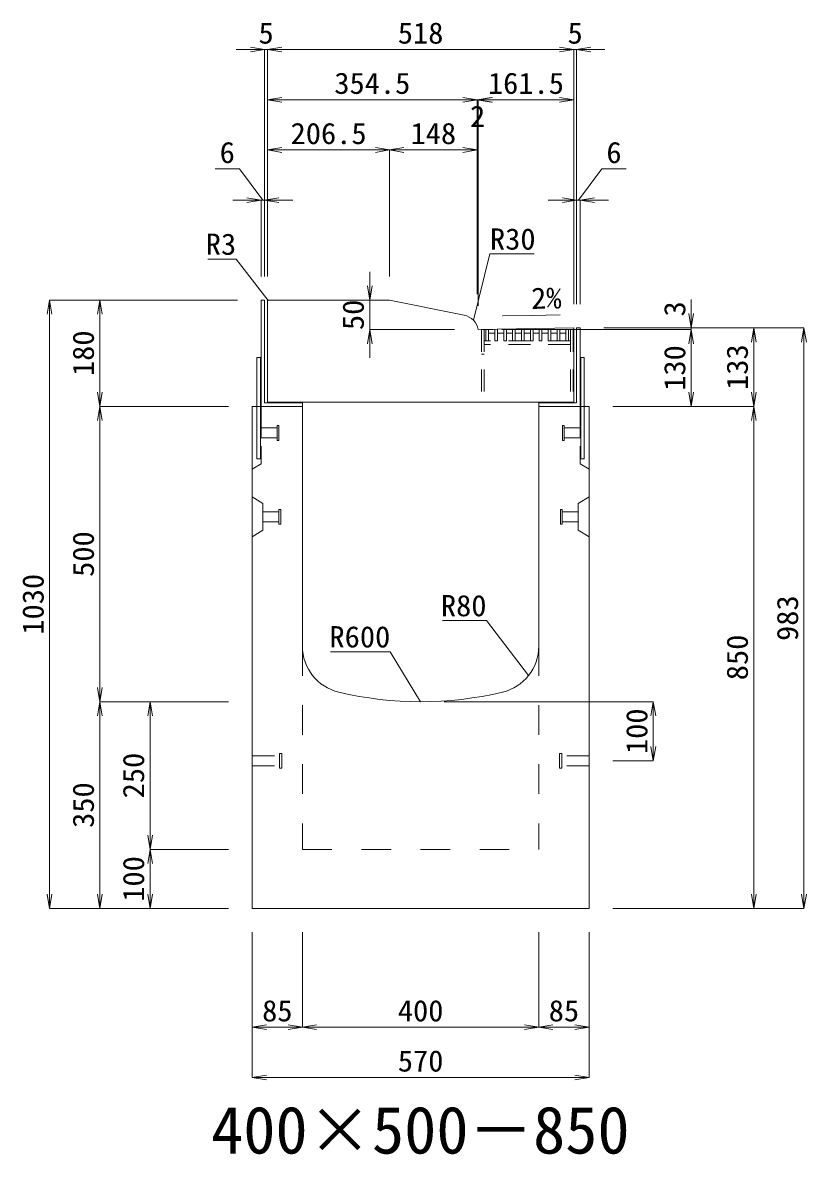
# Model space of a CAD drawing. Units: millimetres at full size. Extents: x -1809 to 57027, y -20349 to 17321.
# Drawn here: x 33395 to 34721, y -10412 to -8496 of the extents above; entities that cross this region are included whole.
import ezdxf
from ezdxf.enums import TextEntityAlignment as Align

# ---------------------------------------------------------------- set-up
doc = ezdxf.new("R2010")
doc.units = ezdxf.units.MM
doc.header["$LTSCALE"] = 50
for name, pattern in [('USER1', [2, 1, -1]), ('USER2', [1.35, 0.75, -0.6]), ('USER3', [1.35, 0.75, -0.6])]:
    doc.linetypes.add(name, pattern=pattern)
for name, color, linetype, lineweight in [('インサート', 3, 'USER2', 9), ('受枠', 3, 'Continuous', 5), ('寸法線', 7, 'Continuous', 13), ('引出線', 4, 'Continuous', 13), ('本体', 2, 'Continuous', 13), ('ｸﾞﾚｰﾁﾝｸﾞ', 7, 'USER3', 9)]:
    doc.layers.add(name, color=color, linetype=linetype, lineweight=lineweight)
doc.layers.add('文字', color=7, linetype='Continuous')
doc.styles.add('ＭＳ 明朝', font='')
doc.styles.get('ＭＳ 明朝').set_extended_font_data('MS Mincho')

# ---------------------------------------------------------------- blocks, each defined once
blk = doc.blocks.new('open_arrow')
at = {"color": 0, "linetype": 'Continuous', "lineweight": -2}
blk.add_lwpolyline([(7.5, 1.25), (0, 0), (7.5, -1.25)], dxfattribs=at)

msp = doc.modelspace()

# ---------------------------------------------------------------- linework, layer by layer
at = {"layer": 'インサート'}
for p, q in [((33798.24, -9182.55), (33825.24, -9182.55)), ((33798.24, -9182.55), (33798.24, -9199.55)), ((33828.24, -9178.55), (33825.24, -9178.55)), ((33825.24, -9178.55), (33825.24, -9203.55)), ((33828.24, -9203.55), (33828.24, -9178.55)), ((34308.24, -9178.55), (34311.24, -9178.55)), ((34308.24, -9203.55), (34308.24, -9178.55)), ((34311.24, -9178.55), (34311.24, -9203.55)), ((34338.24, -9182.55), (34311.24, -9182.55)), ((34338.24, -9182.55), (34338.24, -9199.55)), ((33798.24, -9199.55), (33825.24, -9199.55)), ((33825.24, -9203.55), (33828.24, -9203.55)), ((34311.24, -9203.55), (34308.24, -9203.55)), ((34338.24, -9199.55), (34311.24, -9199.55)), ((33801.44, -9324.55), (33828.44, -9324.55)), ((33801.44, -9324.55), (33801.44, -9341.55)), ((33831.44, -9320.55), (33828.44, -9320.55)), ((33828.44, -9320.55), (33828.44, -9345.55)), ((33831.44, -9345.55), (33831.44, -9320.55)), ((34305.04, -9320.55), (34308.04, -9320.55)), ((34305.04, -9345.55), (34305.04, -9320.55)), ((34308.04, -9320.55), (34308.04, -9345.55)), ((34335.04, -9324.55), (34308.04, -9324.55)), ((34335.04, -9324.55), (34335.04, -9341.55)), ((33801.44, -9341.55), (33828.44, -9341.55)), ((33828.44, -9345.55), (33831.44, -9345.55)), ((34308.04, -9345.55), (34305.04, -9345.55)), ((34335.04, -9341.55), (34308.04, -9341.55)), ((33783.24, -9737.55), (33829.24, -9737.55)), ((33783.24, -9754.55), (33783.24, -9737.55)), ((33829.24, -9758.55), (33829.24, -9733.55)), ((33829.24, -9733.55), (33833.24, -9733.55)), ((33833.24, -9758.55), (33833.24, -9733.55)), ((34303.24, -9733.55), (34307.24, -9733.55)), ((34303.24, -9733.55), (34303.24, -9758.55)), ((34307.24, -9733.55), (34307.24, -9758.55)), ((34353.24, -9737.55), (34307.24, -9737.55)), ((34353.24, -9737.55), (34353.24, -9754.55)), ((33783.24, -9754.55), (33829.24, -9754.55)), ((33833.24, -9758.55), (33829.24, -9758.55)), ((34307.24, -9758.55), (34303.24, -9758.55)), ((34353.24, -9754.55), (34307.24, -9754.55))]:
    msp.add_line(p, q, dxfattribs=at)
at = {"layer": '受枠'}
for p, q in [((33804.24, -8966.05), (33798.24, -8966.05)), ((33798.24, -9146.05), (33798.24, -8966.05)), ((33804.24, -9140.05), (33804.24, -8966.05)), ((34332.24, -9140.05), (34332.24, -9013.05)), ((34332.24, -9013.05), (34338.24, -9013.05)), ((34338.24, -9146.05), (34338.24, -9013.05)), ((33791.24, -9063.05), (33791.24, -9235.05)), ((33797.24, -9063.05), (33791.24, -9063.05)), ((33797.24, -9063.05), (33797.24, -9235.05)), ((34339.24, -9063.05), (34339.24, -9235.05)), ((34339.24, -9063.05), (34345.24, -9063.05)), ((34345.24, -9063.05), (34345.24, -9235.05)), ((33868.24, -9146.05), (33798.24, -9146.05)), ((33868.24, -9140.05), (33804.24, -9140.05)), ((33868.24, -9146.05), (33868.24, -9140.05)), ((34268.24, -9146.05), (34268.24, -9140.05)), ((34268.24, -9140.05), (34332.24, -9140.05)), ((34338.24, -9146.05), (34268.24, -9146.05)), ((33791.24, -9235.05), (33797.24, -9235.05)), ((34345.24, -9235.05), (34339.24, -9235.05))]:
    msp.add_line(p, q, dxfattribs=at)
at = {"layer": '寸法線'}
for p, q in [((33857.24, -8541.93), (33756.24, -8541.93)), ((33804.24, -8926.03), (33804.24, -8541.93)), ((34327.24, -8541.93), (33809.24, -8541.93)), ((33809.24, -8926.03), (33809.24, -8541.93)), ((33809.24, -8926.03), (33809.24, -8541.93)), ((34279.24, -8541.93), (34380.24, -8541.93)), ((34327.24, -8973.23), (34327.24, -8541.93)), ((34327.24, -8973.23), (34327.24, -8541.93)), ((34332.24, -8973.03), (34332.24, -8541.93)), ((34211.74, -8626.93), (33809.24, -8626.93)), ((33809.24, -8926.03), (33809.24, -8626.93)), ((34213.67, -8626.93), (34115.74, -8626.93)), ((34163.74, -8956.03), (34163.74, -8626.93)), ((34327.24, -8626.93), (34165.67, -8626.93)), ((34165.67, -8976.03), (34165.67, -8626.93)), ((34327.24, -8973.23), (34327.24, -8626.93)), ((33809.24, -8711.93), (34015.74, -8711.93)), ((33809.24, -8926.03), (33809.24, -8711.93)), ((34015.74, -8926.03), (34015.74, -8711.93)), ((34015.74, -8711.93), (34163.74, -8711.93)), ((34015.74, -8926.03), (34015.74, -8711.93)), ((34163.74, -8956.03), (34163.74, -8711.93)), ((34163.74, -8956.03), (34163.74, -8717.95)), ((34165.67, -8976.03), (34165.67, -8717.95)), ((33761.62, -8744.13), (33720.39, -8744.13)), ((33801.24, -8796.93), (33761.62, -8744.13)), ((34335.24, -8796.93), (34374.86, -8744.13)), ((34374.86, -8744.13), (34416.09, -8744.13)), ((33852.24, -8796.93), (33750.24, -8796.93)), ((33798.24, -8926.03), (33798.24, -8796.93)), ((33804.24, -8926.03), (33804.24, -8796.93)), ((34284.24, -8796.93), (34386.24, -8796.93)), ((34332.24, -8973.03), (34332.24, -8796.93)), ((34338.24, -8973.03), (34338.24, -8796.93)), ((33982.08, -9064.11), (33982.08, -8918.05)), ((33440.3, -9996.05), (33440.3, -8966.05)), ((33758.22, -8966.05), (33440.3, -8966.05)), ((33525.3, -8966.05), (33525.3, -9146.05)), ((33758.22, -8966.05), (33525.3, -8966.05)), ((33982.08, -8966.05), (33975.72, -8966.05)), ((34526.18, -9064.05), (34526.18, -8965.05)), ((34125.66, -9016.11), (33982.08, -9016.11)), ((34205.69, -9016.05), (34526.18, -9016.05)), ((34205.69, -9016.05), (34526.18, -9016.05)), ((34378.26, -9013.05), (34632.02, -9013.05)), ((34378.26, -9013.05), (34717.02, -9013.05)), ((34378.26, -9013.05), (34526.18, -9013.05)), ((34526.18, -9146.05), (34526.18, -9016.05)), ((34632.02, -9013.05), (34632.02, -9146.05)), ((34717.02, -9013.05), (34717.02, -9996.05)), ((33743.22, -9146.05), (33525.3, -9146.05)), ((33525.3, -9146.05), (33525.3, -9646.05)), ((33743.22, -9146.05), (33525.3, -9146.05)), ((34393.26, -9146.05), (34632.02, -9146.05)), ((34393.26, -9146.05), (34632.02, -9146.05)), ((34393.26, -9146.05), (34526.18, -9146.05)), ((34632.02, -9146.05), (34632.02, -9996.05)), ((33743.22, -9646.05), (33525.3, -9646.05)), ((33525.3, -9996.05), (33525.3, -9646.05)), ((33743.22, -9646.05), (33525.3, -9646.05)), ((33610.3, -9646.05), (33610.3, -9896.05)), ((33743.22, -9646.05), (33610.3, -9646.05)), ((34108.26, -9646.05), (34462.02, -9646.05)), ((34462.02, -9646.05), (34462.02, -9746.05)), ((34393.26, -9746.05), (34462.02, -9746.05)), ((33743.22, -9896.05), (33610.3, -9896.05)), ((33610.3, -9896.05), (33610.3, -9996.05)), ((33743.22, -9896.05), (33610.3, -9896.05)), ((33743.22, -9996.05), (33440.3, -9996.05)), ((33743.22, -9996.05), (33525.3, -9996.05)), ((33743.22, -9996.05), (33610.3, -9996.05)), ((34393.26, -9996.05), (34632.02, -9996.05)), ((34393.26, -9996.05), (34717.02, -9996.05)), ((33783.24, -10036.07), (33783.24, -10197.21)), ((33783.24, -10036.07), (33783.24, -10282.21)), ((33868.24, -10036.07), (33868.24, -10197.21)), ((33868.24, -10036.07), (33868.24, -10197.21)), ((34268.24, -10036.07), (34268.24, -10197.21)), ((34268.24, -10036.07), (34268.24, -10197.21)), ((34353.24, -10036.07), (34353.24, -10197.21)), ((34353.24, -10036.07), (34353.24, -10282.21)), ((33783.24, -10197.21), (33868.24, -10197.21)), ((33868.24, -10197.21), (34268.24, -10197.21)), ((34268.24, -10197.21), (34353.24, -10197.21)), ((33783.24, -10282.21), (34353.24, -10282.21))]:
    msp.add_line(p, q, dxfattribs=at)
at = {"layer": '引出線'}
for points in [[(34157.65, -9000.19), (34185.55, -8887.86), (34260.23, -8887.86)], [(33810.12, -8966.93), (33756.07, -8896.57), (33708.34, -8896.57)], [(34207, -8992.9), (34255.74, -8991.93), (34304.49, -8990.95)], [(34251, -9601.63), (34179.74, -9508.52), (34105.07, -9508.52)], [(34068.24, -9646.05), (34016.88, -9561.3), (33915.87, -9561.3)]]:
    msp.add_lwpolyline(points, dxfattribs=at)
at = {"layer": '本体', "lineweight": 20}
for p, q in [((33809.24, -8966.05), (33809.24, -9139.05)), ((34015.74, -8966.05), (33809.24, -8966.05)), ((34142.05, -8991.66), (34015.74, -8966.05)), ((34165.67, -9016.05), (34327.24, -9013.25)), ((34327.24, -9139.05), (34327.24, -9013.25)), ((34327.24, -9139.05), (33809.24, -9139.05))]:
    msp.add_line(p, q, dxfattribs=at)
at = {"layer": '本体'}
for p, q in [((33783.24, -9146.05), (33783.24, -9996.05)), ((33868.24, -9146.05), (33783.24, -9146.05)), ((33868.24, -9146.05), (33868.24, -9552.02)), ((34268.24, -9552.02), (34268.24, -9146.05)), ((34353.24, -9146.05), (34268.24, -9146.05)), ((34353.24, -9996.05), (34353.24, -9146.05)), ((33783.24, -9996.05), (34353.24, -9996.05))]:
    msp.add_line(p, q, dxfattribs=at)
at = {"layer": '本体', "linetype": 'USER2', "lineweight": 9}
for p, q in [((33798.24, -9146.05), (33798.24, -9243.05)), ((34338.24, -9146.05), (34338.24, -9243.05)), ((33798.24, -9243.05), (33783.24, -9252.55)), ((34338.24, -9243.05), (34353.24, -9252.55))]:
    msp.add_line(p, q, dxfattribs=at)
at = {"layer": '本体', "lineweight": 9}
for p, q in [((33783.24, -9299.05), (33801.44, -9310.55)), ((33801.44, -9310.55), (33801.44, -9355.55)), ((34353.24, -9299.05), (34335.04, -9310.55)), ((34335.04, -9310.55), (34335.04, -9355.55)), ((33783.24, -9367.05), (33801.44, -9355.55)), ((34353.24, -9367.05), (34335.04, -9355.55))]:
    msp.add_line(p, q, dxfattribs=at)
at = {"layer": '本体', "linetype": 'USER1', "lineweight": 15}
for p, q in [((33868.24, -9552.02), (33868.24, -9896.05)), ((34268.24, -9552.02), (34268.24, -9896.05)), ((33868.24, -9896.05), (34268.24, -9896.05))]:
    msp.add_line(p, q, dxfattribs=at)
at = {"layer": '本体', "lineweight": 20}
for centre, radius, start, end in [((33812.24, -8969.05), 3, 90, 180), ((34136.09, -9021.06), 30, 9.60388, 78.54131)]:
    msp.add_arc(centre, radius, start, end, dxfattribs=at)
at = {"layer": '本体'}
for centre, radius, start, end in [((33948.24, -9552.02), 80, 180, 256.65764), ((34188.24, -9552.02), 80, 283.34236, 0), ((34068.24, -9046.05), 600, 256.65764, 283.34236)]:
    msp.add_arc(centre, radius, start, end, dxfattribs=at)
at = {"layer": 'ｸﾞﾚｰﾁﾝｸﾞ'}
for p, q in [((34171.24, -9016.05), (34171.24, -9139.05)), ((34326.24, -9016.05), (34171.24, -9016.05)), ((34175.74, -9016.05), (34175.74, -9139.05)), ((34178.74, -9035.05), (34178.74, -9016.05)), ((34183.2, -9022.05), (34193.8, -9022.05)), ((34183.24, -9035.05), (34183.24, -9016.05)), ((34193.8, -9035.05), (34193.8, -9016.05)), ((34198.25, -9022.05), (34208.85, -9022.05)), ((34198.3, -9035.05), (34198.3, -9016.05)), ((34208.85, -9035.05), (34208.85, -9016.05)), ((34213.31, -9022.05), (34223.91, -9022.05)), ((34213.35, -9035.05), (34213.35, -9016.05)), ((34223.91, -9035.05), (34223.91, -9016.05)), ((34228.36, -9022.05), (34238.96, -9022.05)), ((34228.41, -9035.05), (34228.41, -9016.05)), ((34238.96, -9035.05), (34238.96, -9016.05)), ((34243.42, -9022.05), (34254.02, -9022.05)), ((34243.46, -9035.05), (34243.46, -9016.05)), ((34254.02, -9035.05), (34254.02, -9016.05)), ((34258.47, -9022.05), (34269.07, -9022.05)), ((34258.52, -9035.05), (34258.52, -9016.05)), ((34269.07, -9035.05), (34269.07, -9016.05)), ((34273.53, -9022.05), (34284.13, -9022.05)), ((34273.57, -9035.05), (34273.57, -9016.05)), ((34284.13, -9035.05), (34284.13, -9016.05)), ((34288.59, -9022.05), (34299.19, -9022.05)), ((34288.63, -9035.05), (34288.63, -9016.05)), ((34299.19, -9035.05), (34299.19, -9016.05)), ((34303.69, -9035.05), (34303.69, -9016.05)), ((34303.69, -9022.05), (34314.24, -9022.05)), ((34314.24, -9035.05), (34314.24, -9016.05)), ((34318.74, -9035.05), (34318.74, -9016.05)), ((34321.74, -9016.05), (34321.74, -9139.05)), ((34326.24, -9016.05), (34326.24, -9139.05)), ((34321.74, -9035.05), (34175.74, -9035.05)), ((34321.74, -9041.05), (34175.74, -9041.05)), ((34178.74, -9035.05), (34183.24, -9035.05)), ((34193.8, -9035.05), (34198.3, -9035.05)), ((34208.85, -9035.05), (34213.35, -9035.05)), ((34223.91, -9035.05), (34228.41, -9035.05)), ((34238.96, -9035.05), (34243.46, -9035.05)), ((34254.02, -9035.05), (34258.52, -9035.05)), ((34269.07, -9035.05), (34273.57, -9035.05)), ((34284.13, -9035.05), (34288.63, -9035.05)), ((34299.19, -9035.05), (34303.69, -9035.05)), ((34314.24, -9035.05), (34318.74, -9035.05)), ((34175.74, -9057.55), (34171.24, -9057.55))]:
    msp.add_line(p, q, dxfattribs=at)

# ---------------------------------------------------------------- block references
at = {"layer": '寸法線', "xscale": 3.2, "yscale": 3.2}
for p, rotation in [((33804.24, -8541.93), 180), ((34327.24, -8541.93), 180), ((34327.24, -8541.93), 180), ((34163.74, -8626.93), 180), ((34327.24, -8626.93), 180), ((34015.74, -8711.93), 180), ((34163.74, -8711.93), 180), ((33798.24, -8796.93), 180), ((34332.24, -8796.93), 180), ((33982.08, -8966.05), 90), ((33440.3, -8966.05), 270), ((33525.3, -8966.05), 270), ((34526.18, -9013.05), 90), ((33982.08, -9016.11), 270), ((34526.18, -9016.05), 270), ((34526.18, -9016.05), 270), ((34632.02, -9013.05), 270), ((34717.02, -9013.05), 270), ((33525.3, -9146.05), 90), ((34526.18, -9146.05), 90), ((34632.02, -9146.05), 90), ((33525.3, -9146.05), 270), ((34632.02, -9146.05), 270), ((33525.3, -9646.05), 90), ((33525.3, -9646.05), 270), ((33610.3, -9646.05), 270), ((34462.02, -9646.05), 270), ((34462.02, -9746.05), 90), ((33610.3, -9896.05), 90), ((33610.3, -9896.05), 270), ((33440.3, -9996.05), 90), ((33525.3, -9996.05), 90), ((33610.3, -9996.05), 90), ((34632.02, -9996.05), 90), ((34717.02, -9996.05), 90), ((33868.24, -10197.21), 180), ((34268.24, -10197.21), 180), ((34353.24, -10197.21), 180), ((34353.24, -10282.21), 180)]:
    msp.add_blockref('open_arrow', p, dxfattribs=dict(at, rotation=rotation))
for p in [(33809.24, -8541.93), (33809.24, -8541.93), (34332.24, -8541.93), (33809.24, -8626.93), (34163.74, -8626.93), (34165.67, -8626.93), (34165.67, -8626.93), (33809.24, -8711.93), (34015.74, -8711.93), (33804.24, -8796.93), (34338.24, -8796.93), (33783.24, -10197.21), (33868.24, -10197.21), (34268.24, -10197.21), (33783.24, -10282.21)]:
    msp.add_blockref('open_arrow', p, dxfattribs=at)
at = {"layer": '引出線', "xscale": 0.0533, "yscale": 0.0533}
for p, rotation in [((33810.12, -8966.93), 127.5), ((34157.65, -9000.19), 76), ((34207, -8992.9), 1.1), ((34251, -9601.63), 127.4), ((34068.24, -9646.05), 121.2)]:
    msp.add_blockref('open_arrow', p, dxfattribs=dict(at, rotation=rotation))

# ---------------------------------------------------------------- texts
at = {"layer": '寸法線', "style": 'ＭＳ 明朝', "width": 1.05}
for s, p in [('5', (33806.74, -8513.91)), ('518', (34068.24, -8513.91)), ('5', (34329.74, -8513.91)), ('354.5', (33986.49, -8598.91)), ('161.5', (34246.46, -8598.91)), ('2', (34164.71, -8654.95)), ('206.5', (33912.49, -8683.91)), ('148', (34089.74, -8683.91)), ('6', (33741.01, -8716.11)), ('6', (34395.47, -8716.11)), ('85', (33825.74, -10169.19)), ('400', (34068.24, -10169.19)), ('85', (34310.74, -10169.19)), ('570', (34068.24, -10254.19))]:
    msp.add_text(s, height=36.03, dxfattribs=at).set_placement(p, align=Align.MIDDLE_CENTER)
for s, p in [('50', (33954.06, -8991.08)), ('3', (34498.16, -8980.99)), ('180', (33497.28, -9056.05)), ('130', (34498.16, -9081.05)), ('133', (34604, -9079.55)), ('500', (33497.28, -9396.05)), ('1030', (33412.28, -9481.05)), ('983', (34689, -9504.55)), ('850', (34604, -9571.05)), ('100', (34434, -9696.05)), ('250', (33582.28, -9771.05)), ('350', (33497.28, -9821.05)), ('100', (33582.28, -9946.05))]:
    msp.add_text(s, height=36.03, rotation=90, dxfattribs=at).set_placement(p, align=Align.MIDDLE_CENTER)
at = {"layer": '引出線', "style": 'ＭＳ 明朝', "width": 1.05}
msp.add_text('R30', height=36.03, dxfattribs=at).set_placement((34185.55, -8844.66), align=Align.TOP_LEFT)
for s, p in [('R3', (33756.07, -8853.37)), ('R80', (34179.74, -9465.32)), ('R600', (34016.88, -9518.1))]:
    msp.add_text(s, height=36.03, dxfattribs=at).set_placement(p, align=Align.TOP_RIGHT)
msp.add_text('2%', height=36.03, rotation=1.146, dxfattribs=at).set_placement((34254.81, -8945.04), align=Align.TOP_LEFT)
at = {"layer": '文字', "style": 'ＭＳ 明朝'}
msp.add_text('400×500－850', height=80.06, dxfattribs=at).set_placement((34067.76, -10371.03), align=Align.MIDDLE_CENTER)

doc.saveas('drawing.dxf')
